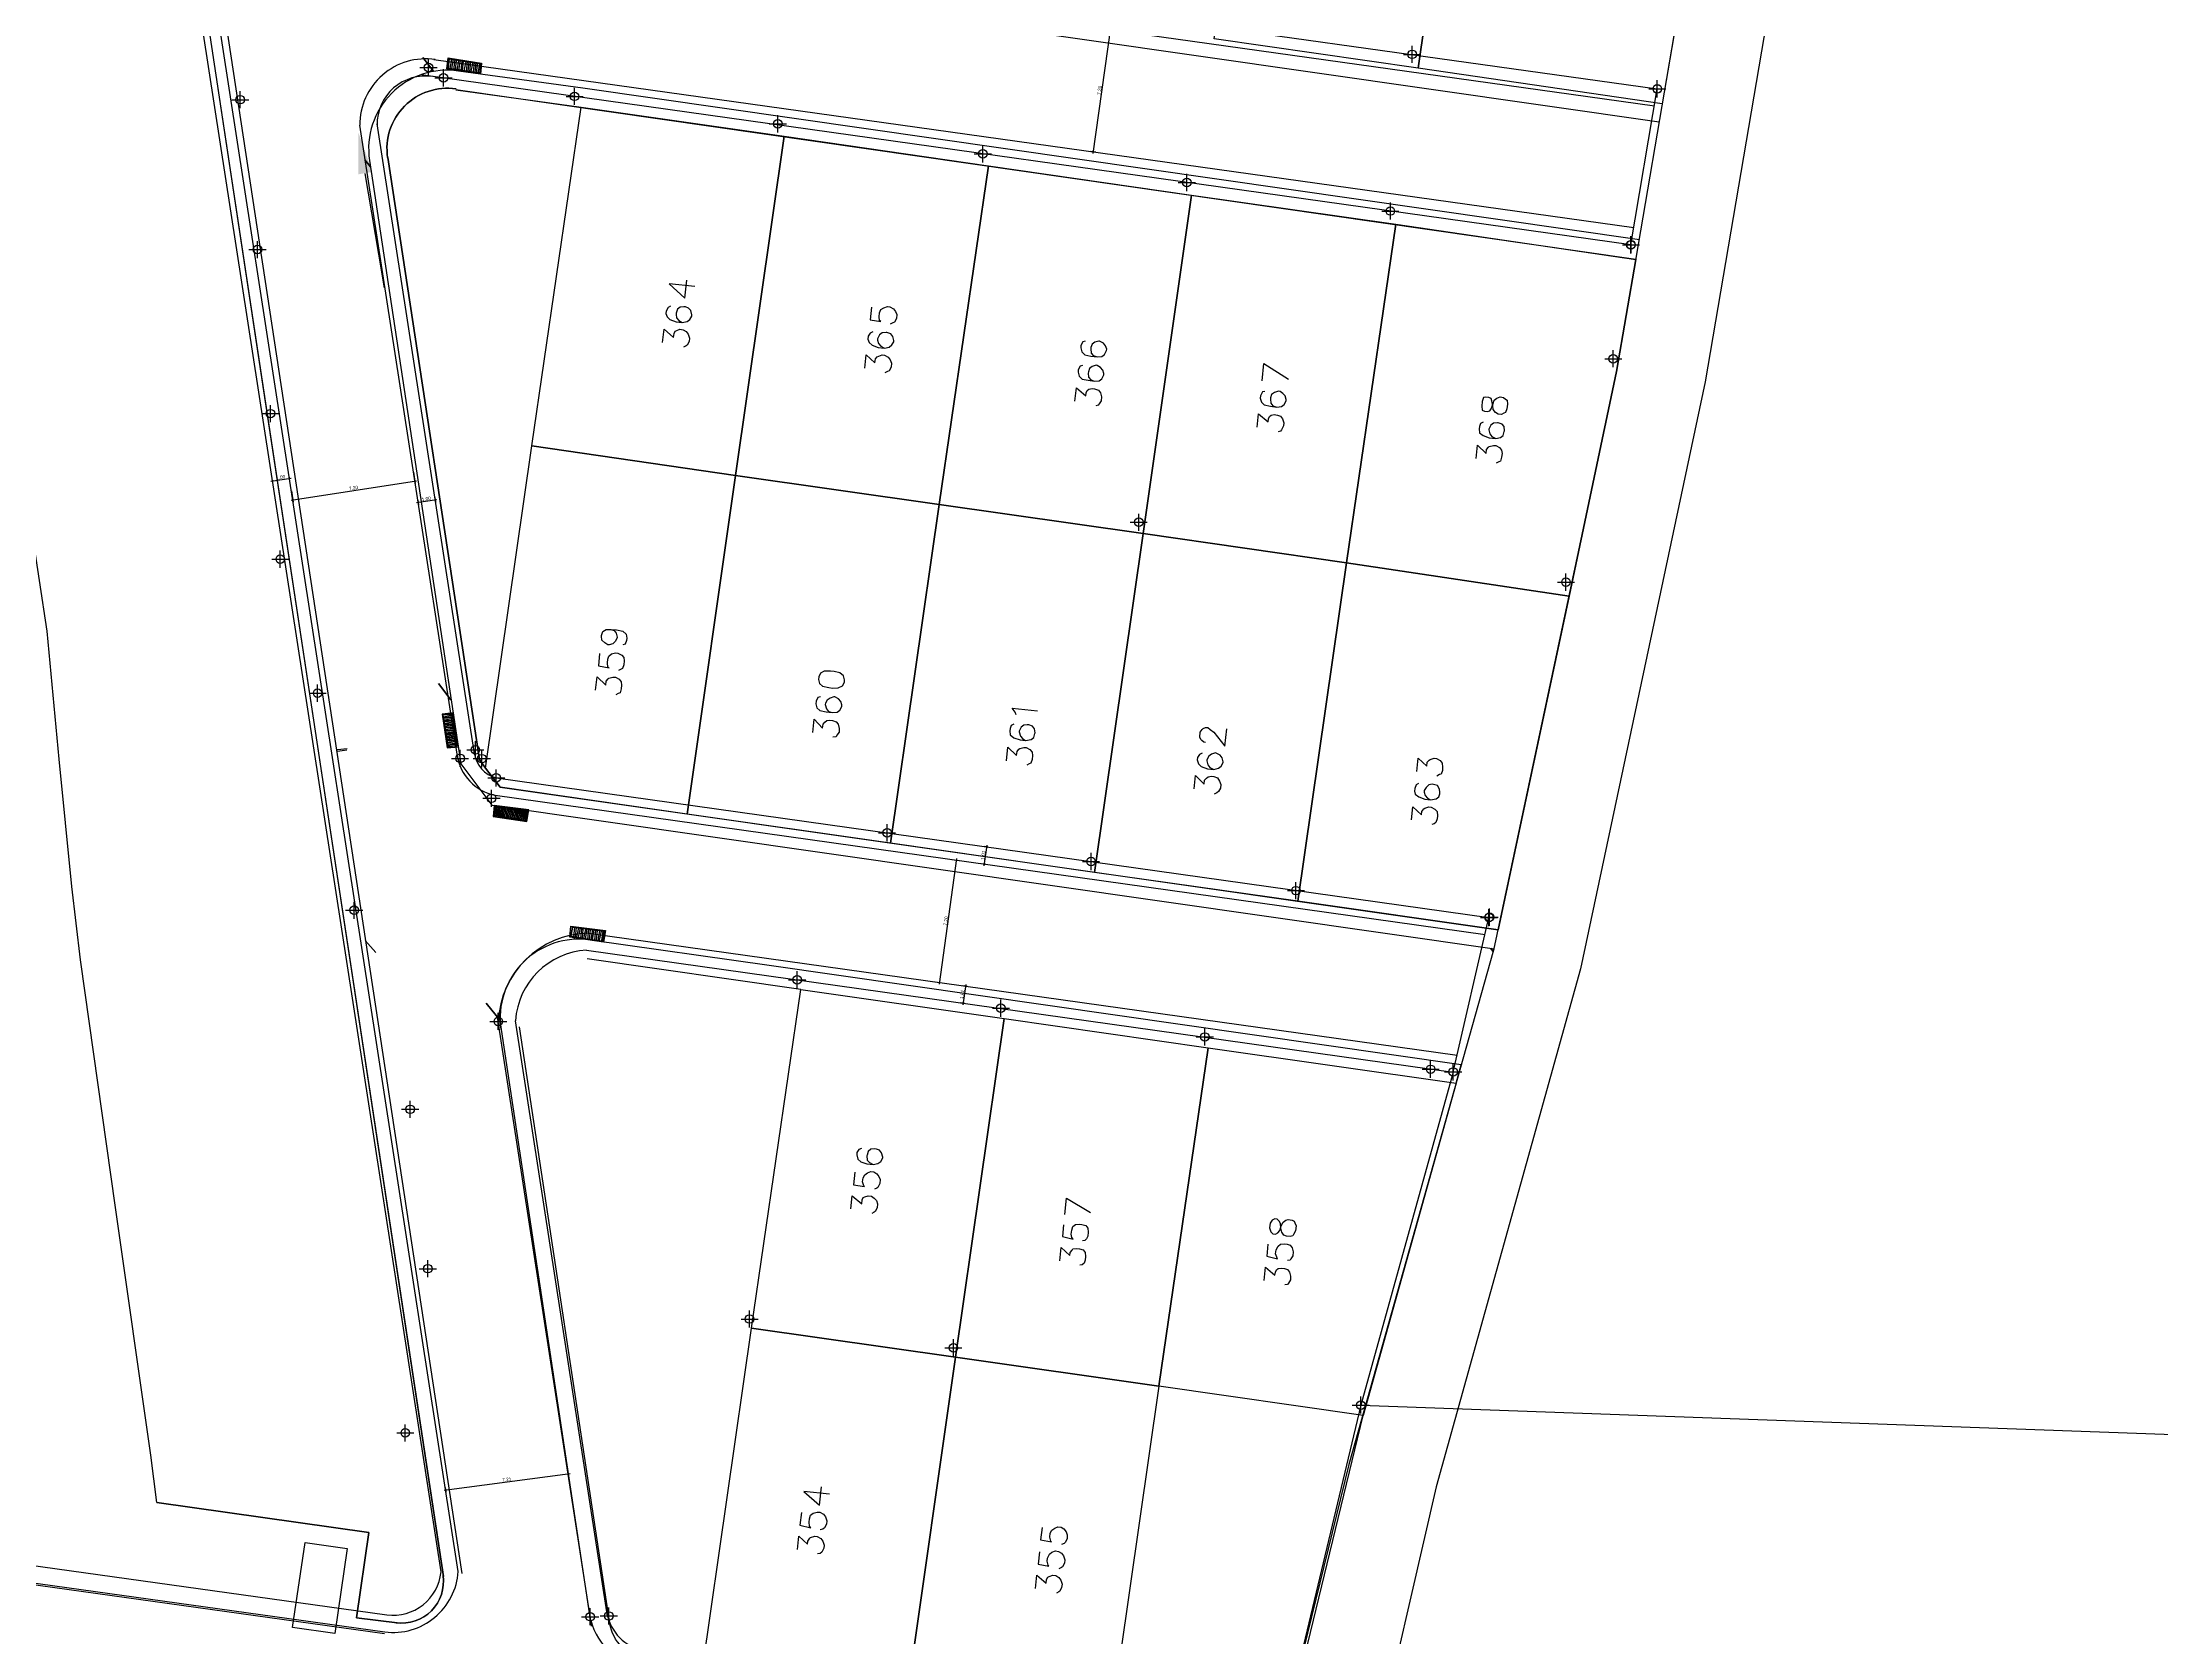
# Model space of a CAD drawing. Header units: metres. Extents: x -977055 to 805873, y -1033982 to 242021.
# Drawn here: x 1088.6 to 1212.2, y 1024.8 to 1117.9 of the extents above; entities that cross this region are included whole.
import ezdxf

# ---------------------------------------------------------------- set-up
doc = ezdxf.new("R2010")
doc.units = ezdxf.units.M
for name, color, linetype in [('12-CONDICIONES EXISTENTES', 2, 'Continuous'), ('NIVEL BORDILLO', 6, 'Continuous'), ('V-NODE', 1, 'Continuous')]:
    doc.layers.add(name, color=color, linetype=linetype)
for name, color, linetype, true_color in [('PDF2_area escolar', 7, 'Continuous', 0x989898), ('PDF_Geometry', 7, 'Continuous', 0x797979), ('PDF_Solid Fills', 7, 'Continuous', 0x797979)]:
    doc.layers.add(name, color=color, linetype=linetype, true_color=true_color)
doc.styles.add('CITY2', font='stylu.ttf', dxfattribs={"height": 0.2})

# ---------------------------------------------------------------- blocks, each defined once
blk = doc.blocks.new('base')
at = {"layer": 'PDF_Geometry', "lineweight": 25, "extrusion": (-0.000787417, 0.063364, 0.99799), "elevation": 0.03}
for points in [[(-320.14, -199.51), (-317.65, -177.69), (-314.6, -157.33), (-312.34, -132.43), (-311, -117.52), (-303.8, -78.13), (-296.11, -43.91), (-287.33, -13.76), (-275.46, 35.07), (-264.94, 80.83)], [(-314.36, -197.29), (-299.6, -195.68), (-292.74, -194.19), (-282.66, -192.11), (-274.48, -190.36), (-258.04, -185.15), (-248.03, -180.61), (-240.54, -177.71), (-228.64, -174.04), (-222.73, -172.71), (-217.38, -171.04), (-209.93, -169.25), (-202.16, -164.76), (-196.2, -160.28), (-195.07, -159.82), (-178.09, -157.46), (-154.3, -156.61), (-136.67, -154.61), (-124.44, -153.16), (-118.07, -151.47), (-100.79, -146.65), (-80.95, -140.97), (-73.38, -139.33), (-61.69, -135.82), (-40.5, -131.6), (-37.73, -130.87), (-17.66, -129.44), (1.31, -127.46), (21.09, -124.93), (41.01, -122.83), (47.38, -123.46), (63.59, -123.19), (81.4, -124.31), (85.64, -96.07), (88.7, -66.39), (92.81, -40.78), (97.16, -22.39), (100.6, -1.56), (102.48, 8.32), (109.69, 37.36), (117.53, 76.62), (126.22, 115.64), (131.51, 149.59), (134.68, 173.97), (136.92, 195.59), (139.96, 229.68), (141.56, 250.68), (142.61, 271.37), (143.25, 283.21), (147.07, 312.94), (152.58, 355.63), (153.55, 396.04), (150.87, 418.02), (151.78, 438.64), (150.96, 458.03), (151.78, 438.64), (150.87, 418.02), (153.55, 396.04), (152.58, 355.63), (147.07, 312.94), (143.25, 283.21), (142.61, 271.37), (141.56, 250.68), (139.96, 229.68), (136.92, 195.59), (134.68, 173.97), (131.51, 149.59), (126.22, 115.64), (117.53, 76.62), (109.69, 37.36), (102.48, 8.32), (100.6, -1.56), (97.16, -22.39), (92.81, -40.78), (88.7, -66.39), (85.64, -96.07), (81.4, -124.31), (63.59, -123.19), (47.38, -123.46), (41.01, -122.83), (21.09, -124.93), (1.31, -127.46), (-17.66, -129.44), (-37.73, -130.87), (-40.5, -131.6), (-61.69, -135.82), (-73.38, -139.33), (-80.95, -140.97), (-100.79, -146.65), (-118.07, -151.47), (-124.44, -153.16), (-136.67, -154.61), (-154.3, -156.61), (-178.09, -157.46), (-195.07, -159.82), (-196.2, -160.28), (-202.16, -164.76), (-209.93, -169.25), (-217.38, -171.04), (-222.73, -172.71), (-228.64, -174.04), (-240.54, -177.71), (-248.03, -180.61), (-258.04, -185.15), (-274.48, -190.36), (-282.66, -192.11), (-292.74, -194.19), (-299.6, -195.68), (-314.36, -197.29), (-312.18, -178.45), (-309.15, -157.9), (-306.88, -132.9), (-305.82, -118), (-298.64, -78.8), (-291.06, -45.08), (-282.25, -15.12), (-275.64, 10.47), (-270.32, 33.9), (-263.82, 63.16), (-258.15, 86.41), (-284.42, 123.89)], [(-212.72, -13.76), (-225.05, -11.85), (-224.27, -6.89), (-226.64, -6.56), (-224.27, -6.89), (-225.05, -11.85), (-212.72, -13.76), (-212.4, -16.53), (-210.53, -31.04), (-208.66, -45.54), (-208.21, -49.82), (-207.57, -57.27), (-206.95, -64.76), (-206.13, -70.7), (-205.32, -76.65), (-202.67, -97.78), (-200.07, -118.96), (-199.38, -121.64), (-195.32, -136.88), (-191.41, -136.75), (-190.56, -158.55), (-190.74, -159.23), (-195.07, -159.82), (-196.2, -160.28), (-202.16, -164.76), (-209.93, -169.25), (-213.28, -170.05), (-213.36, -169.58), (-218.45, -150.23), (-210.17, -148.07), (-219.75, -78.66), (-229.38, -9.24), (-211.58, -137.89)], [(-230.46, -9.39), (-212.57, -138)], [(-227.64, -104.89), (-301.32, -93.36)], [(-232.58, -97.06), (-230.72, -97.37), (-230.79, -97.92), (-232.65, -97.6)], [(-230.77, -97.37), (-230.83, -97.92)], [(-230.86, -97.36), (-230.97, -97.9)], [(-230.95, -97.35), (-231.06, -97.89)], [(-231.08, -97.28), (-231.15, -97.88)], [(-231.17, -97.27), (-231.24, -97.82)], [(-231.26, -97.26), (-231.38, -97.8)], [(-231.36, -97.25), (-231.47, -97.79)], [(-231.49, -97.23), (-231.56, -97.78)], [(-231.58, -97.22), (-231.65, -97.77)], [(-231.68, -97.21), (-231.79, -97.75)], [(-231.81, -97.19), (-231.88, -97.74)], [(-231.9, -97.18), (-231.97, -97.73)], [(-232, -97.17), (-232.06, -97.72)], [(-232.09, -97.16), (-232.2, -97.7)], [(-232.22, -97.15), (-232.29, -97.69)], [(-232.32, -97.13), (-232.38, -97.68)], [(-232.4, -97.08), (-232.47, -97.67)], [(-232.49, -97.07), (-232.6, -97.61)], [(-232.42, -56.45), (-232.07, -56.96), (-227.17, -92.19), (-232.07, -56.96), (-232.42, -56.45), (-233.26, -55.33), (-291.34, -46.25), (-295.72, -65.71), (-298.64, -78.8), (-299.85, -85.33), (-231.17, -96.11), (-238.46, -95)], [(-225.81, -91.29), (-226.54, -86.56), (-226.86, -84.58)], [(-244.97, -84.43), (-243.47, -84.62), (-244.38, -83.76), (-244.51, -84.81)], [(-243.54, -83.31), (-243.39, -83.23), (-243.27, -83.02), (-243.26, -82.88), (-243.33, -82.68), (-243.49, -82.53), (-243.85, -82.39), (-244.21, -82.35), (-244.5, -82.4), (-244.65, -82.52), (-244.77, -82.7), (-244.78, -82.79), (-244.71, -83.03), (-244.59, -83.18), (-244.41, -83.25), (-244.32, -83.26), (-244.09, -83.24), (-243.94, -83.12), (-243.86, -82.9), (-243.85, -82.81), (-243.87, -82.62), (-244, -82.46), (-244.21, -82.35)], [(-255.25, -83.1), (-255.16, -82.37), (-255.79, -82.25), (-255.71, -82.31), (-255.69, -82.54), (-255.72, -82.77), (-255.79, -82.95), (-255.98, -83.06), (-256.18, -83.13), (-256.32, -83.11), (-256.53, -82.99), (-256.65, -82.84), (-256.72, -82.65), (-256.7, -82.42), (-256.58, -82.2), (-256.48, -82.17), (-256.33, -82.09)], [(-243.05, -81.19), (-243.15, -81.96), (-243.69, -81.48), (-243.72, -81.71), (-243.78, -81.84), (-243.88, -81.88), (-244.07, -81.95), (-244.25, -81.92), (-244.43, -81.81), (-244.55, -81.66), (-244.61, -81.42), (-244.59, -81.23), (-244.47, -81.02), (-244.42, -80.98), (-244.27, -80.9)], [(-255.31, -81.66), (-255.16, -81.58), (-255.04, -81.41), (-255.02, -81.23), (-255.09, -81.04), (-255.26, -80.88), (-255.61, -80.74), (-255.98, -80.7), (-256.26, -80.76), (-256.42, -80.88), (-256.53, -81.05), (-256.54, -81.14), (-256.48, -81.38), (-256.36, -81.53), (-256.13, -81.61), (-256.09, -81.61), (-255.85, -81.59), (-255.7, -81.47), (-255.58, -81.25), (-255.57, -81.16), (-255.64, -80.97), (-255.76, -80.82), (-255.98, -80.7)], [(-267.69, -80.95), (-267.55, -80.93), (-267.43, -80.71), (-267.42, -80.57), (-267.48, -80.33), (-267.65, -80.17), (-268.01, -80.08), (-268.37, -80.04), (-268.65, -80.05), (-268.81, -80.17), (-268.92, -80.39), (-268.94, -80.48), (-268.87, -80.67), (-268.75, -80.83), (-268.53, -80.95), (-268.48, -80.95), (-268.24, -80.89), (-268.09, -80.77), (-268.02, -80.59), (-268.01, -80.5), (-268.03, -80.26), (-268.15, -80.11), (-268.37, -80.04)], [(-254.82, -79.54), (-254.91, -80.32), (-255.41, -79.84), (-255.44, -80.07), (-255.55, -80.19), (-255.64, -80.23), (-255.84, -80.3), (-255.97, -80.28), (-256.19, -80.16), (-256.31, -80.01), (-256.38, -79.81), (-256.35, -79.58), (-256.23, -79.37), (-256.14, -79.33), (-255.99, -79.26)], [(-277.97, -78.51), (-278.09, -79.52), (-279.51, -78.6)], [(-267.52, -79.54), (-267.38, -79.51), (-267.26, -79.29), (-267.25, -79.15), (-267.31, -78.91), (-267.48, -78.75), (-267.84, -78.67), (-268.2, -78.62), (-268.48, -78.63), (-268.63, -78.75), (-268.75, -78.97), (-268.76, -79.06), (-268.7, -79.26), (-268.57, -79.41), (-268.36, -79.53), (-268.31, -79.54), (-268.07, -79.47), (-267.92, -79.35), (-267.85, -79.17), (-267.84, -79.08), (-267.86, -78.85), (-267.98, -78.69), (-268.2, -78.62)], [(-267.04, -77.46), (-267.14, -78.24), (-267.68, -77.76), (-267.7, -77.94), (-267.76, -78.07), (-267.87, -78.15), (-268.06, -78.18), (-268.19, -78.16), (-268.42, -78.09), (-268.54, -77.93), (-268.6, -77.69), (-268.57, -77.46), (-268.46, -77.29), (-268.4, -77.21), (-268.26, -77.18)], [(-278.13, -77.89), (-277.99, -77.86), (-277.87, -77.64), (-277.85, -77.5), (-277.92, -77.27), (-278.08, -77.11), (-278.44, -77.02), (-278.81, -76.97), (-279.09, -76.99), (-279.24, -77.11), (-279.36, -77.32), (-279.37, -77.41), (-279.3, -77.61), (-279.18, -77.76), (-279.01, -77.88), (-278.92, -77.89), (-278.68, -77.82), (-278.52, -77.7), (-278.46, -77.52), (-278.45, -77.43), (-278.46, -77.2), (-278.58, -77.05), (-278.81, -76.97)], [(-277.65, -75.81), (-277.74, -76.59), (-278.29, -76.11), (-278.31, -76.29), (-278.37, -76.42), (-278.47, -76.5), (-278.66, -76.53), (-278.84, -76.5), (-279.02, -76.44), (-279.14, -76.28), (-279.21, -76.04), (-279.18, -75.86), (-279.06, -75.64), (-279.01, -75.56), (-278.87, -75.53)], [(-290.83, -75.94), (-290.68, -75.87), (-290.62, -75.69), (-290.6, -75.55), (-290.62, -75.32), (-290.83, -75.15), (-291.18, -75.02), (-291.55, -74.97), (-291.84, -75.03), (-291.99, -75.15), (-292.06, -75.38), (-292.07, -75.42), (-292.05, -75.66), (-291.93, -75.81), (-291.71, -75.88), (-291.66, -75.89), (-291.43, -75.87), (-291.27, -75.75), (-291.15, -75.53), (-291.15, -75.49), (-291.21, -75.25), (-291.33, -75.09), (-291.55, -74.97)], [(-290.39, -73.81), (-290.48, -74.59), (-290.98, -74.11), (-291.01, -74.34), (-291.12, -74.47), (-291.17, -74.51), (-291.41, -74.57), (-291.55, -74.56), (-291.76, -74.44), (-291.88, -74.28), (-291.91, -74.1), (-291.88, -73.87), (-291.81, -73.64), (-291.71, -73.61), (-291.56, -73.53)], [(-239.83, -64.46), (-240.01, -64.4), (-240.13, -64.24), (-240.19, -64), (-240.19, -63.96), (-240.07, -63.74), (-239.92, -63.62), (-239.72, -63.55), (-239.63, -63.56), (-239.46, -63.67), (-239.29, -63.83), (-239.27, -64.07), (-239.28, -64.11), (-239.35, -64.34), (-239.55, -64.45), (-239.83, -64.46), (-240.15, -64.43), (-240.51, -64.34), (-240.72, -64.17), (-240.74, -63.94), (-240.73, -63.8), (-240.65, -63.58), (-240.51, -63.55)], [(-239.15, -63.06), (-239.07, -62.33), (-239.7, -62.21), (-239.61, -62.26), (-239.6, -62.5), (-239.62, -62.73), (-239.69, -62.9), (-239.84, -63.03), (-240.08, -63.09), (-240.22, -63.07), (-240.44, -62.95), (-240.56, -62.8), (-240.58, -62.61), (-240.56, -62.38), (-240.48, -62.16), (-240.39, -62.13), (-240.24, -62.05)], [(-238.89, -60.91), (-238.99, -61.69), (-239.49, -61.21), (-239.51, -61.44), (-239.62, -61.57), (-239.67, -61.61), (-239.91, -61.67), (-240.05, -61.66), (-240.27, -61.54), (-240.39, -61.38), (-240.41, -61.19), (-240.38, -60.97), (-240.31, -60.74), (-240.21, -60.71), (-240.07, -60.63)], [(-252, -60.36), (-251.85, -60.33), (-251.74, -60.11), (-251.72, -59.97), (-251.78, -59.73), (-251.95, -59.57), (-252.31, -59.48), (-252.67, -59.44), (-252.95, -59.45), (-253.11, -59.57), (-253.23, -59.79), (-253.24, -59.88), (-253.17, -60.08), (-253.05, -60.23), (-252.83, -60.35), (-252.78, -60.35), (-252.55, -60.29), (-252.39, -60.17), (-252.28, -60), (-252.27, -59.91), (-252.33, -59.67), (-252.45, -59.51), (-252.67, -59.44)], [(-230.21, -57.74), (-230.77, -57.77), (-230.53, -59.65), (-229.97, -59.58), (-230.25, -57.69)], [(-229.97, -59.58), (-230.53, -59.6)], [(-230, -59.44), (-230.56, -59.46)], [(-229.99, -59.39), (-230.55, -59.42)], [(-230, -59.48), (-230.52, -59.56)], [(-230.02, -59.25), (-230.58, -59.27)], [(-230.02, -59.2), (-230.58, -59.23)], [(-230.03, -59.29), (-230.55, -59.37)], [(-230.05, -59.1), (-230.57, -59.18)], [(-230.05, -59.06), (-230.61, -59.08)], [(-251.52, -58.28), (-251.61, -59.06), (-252.1, -58.53), (-252.13, -58.76), (-252.24, -58.89), (-252.34, -58.97), (-252.53, -58.99), (-252.67, -58.98), (-252.89, -58.9), (-253.01, -58.75), (-253.07, -58.51), (-253.05, -58.28), (-252.93, -58.11), (-252.88, -58.02), (-252.69, -58)], [(-263.4, -59.17), (-263.33, -59.32), (-263.17, -59.57), (-264.63, -59.39)], [(-230.04, -59.01), (-230.6, -59.04)], [(-230.07, -58.87), (-230.63, -58.9)], [(-230.06, -58.82), (-230.62, -58.85)], [(-230.08, -58.92), (-230.64, -58.99)], [(-230.09, -58.64), (-230.65, -58.66)], [(-230.1, -58.73), (-230.66, -58.8)], [(-230.09, -58.68), (-230.65, -58.71)], [(-230.12, -58.49), (-230.68, -58.52)], [(-230.12, -58.54), (-230.69, -58.61)], [(-230.14, -58.31), (-230.7, -58.33)], [(-230.15, -58.35), (-230.71, -58.42)], [(-230.16, -58.44), (-230.67, -58.47)], [(-230.17, -58.16), (-230.74, -58.23)], [(-230.16, -58.12), (-230.72, -58.14)], [(-230.18, -58.25), (-230.7, -58.29)], [(-230.19, -57.93), (-230.75, -57.95)], [(-230.19, -57.97), (-230.76, -58.05)], [(-230.2, -58.07), (-230.72, -58.1)], [(-230.22, -57.79), (-230.78, -57.86)], [(-230.22, -57.83), (-230.74, -57.91)], [(-263.24, -58.63), (-263.09, -58.56), (-263.03, -58.38), (-263.01, -58.24), (-263.03, -58.01), (-263.24, -57.84), (-263.6, -57.71), (-263.91, -57.67), (-264.25, -57.72), (-264.4, -57.84), (-264.47, -58.06), (-264.48, -58.11), (-264.46, -58.34), (-264.34, -58.5), (-264.12, -58.57), (-264.03, -58.58), (-263.84, -58.56), (-263.68, -58.44), (-263.56, -58.22), (-263.56, -58.17), (-263.62, -57.93), (-263.74, -57.78), (-263.91, -57.67)], [(-274.41, -57.42), (-274.32, -57.43), (-274.19, -57.54), (-274.15, -57.59), (-274.08, -57.74), (-274.11, -58.02), (-274.23, -58.19), (-274.28, -58.23), (-274.42, -58.3), (-274.56, -58.29), (-274.69, -58.18), (-274.9, -58.01), (-275.54, -57.19), (-275.66, -58.2)], [(-223.79, -57.54), (-224.35, -57.61)], [(-223.8, -57.63), (-224.36, -57.7)], [(-262.8, -56.5), (-262.89, -57.28), (-263.39, -56.8), (-263.42, -57.03), (-263.53, -57.16), (-263.58, -57.2), (-263.82, -57.26), (-263.96, -57.25), (-264.17, -57.13), (-264.29, -56.97), (-264.32, -56.78), (-264.29, -56.56), (-264.22, -56.33), (-264.12, -56.3), (-263.97, -56.22)], [(-274.2, -56.8), (-274.05, -56.73), (-273.94, -56.55), (-273.92, -56.42), (-273.98, -56.18), (-274.15, -56.02), (-274.5, -55.88), (-274.87, -55.84), (-275.16, -55.9), (-275.31, -56.02), (-275.43, -56.23), (-275.43, -56.28), (-275.37, -56.52), (-275.25, -56.67), (-275.03, -56.79), (-274.99, -56.8), (-274.75, -56.73), (-274.59, -56.61), (-274.47, -56.4), (-274.47, -56.35), (-274.53, -56.11), (-274.65, -55.96), (-274.87, -55.84)], [(-286.71, -55.57), (-286.8, -56.35), (-287.3, -55.87), (-287.33, -56.1), (-287.44, -56.23), (-287.49, -56.27), (-287.73, -56.33), (-287.86, -56.31), (-288.08, -56.19), (-288.2, -56.04), (-288.22, -55.81), (-288.2, -55.62), (-288.13, -55.4), (-288.03, -55.37), (-287.88, -55.29)], [(-273.72, -54.72), (-273.81, -55.5), (-274.3, -54.98), (-274.33, -55.21), (-274.44, -55.33), (-274.54, -55.41), (-274.73, -55.44), (-274.87, -55.42), (-275.09, -55.35), (-275.2, -55.15), (-275.27, -54.95), (-275.25, -54.73), (-275.13, -54.55), (-275.03, -54.47), (-274.88, -54.4)], [(-286.81, -54.86), (-286.66, -54.79), (-286.59, -54.57), (-286.57, -54.43), (-286.59, -54.24), (-286.81, -54.08), (-287.16, -53.94), (-287.48, -53.9), (-287.81, -53.95), (-287.97, -54.07), (-288.03, -54.25), (-288.04, -54.34), (-288.02, -54.53), (-287.91, -54.73), (-287.68, -54.8), (-287.59, -54.82), (-287.4, -54.79), (-287.24, -54.63), (-287.13, -54.45), (-287.12, -54.36), (-287.19, -54.17), (-287.31, -54.01), (-287.48, -53.9)], [(-234.8, -53.89), (-232.94, -54.21), (-232.87, -53.66), (-234.74, -53.35), (-234.49, -53.98)], [(-233.15, -53.63), (-232.93, -54.12)], [(-233.19, -53.63), (-232.94, -54.21)], [(-233.28, -53.57), (-233.03, -54.2)], [(-233.33, -53.56), (-233.12, -54.19)], [(-233.42, -53.55), (-233.17, -54.18)], [(-233.51, -53.54), (-233.26, -54.17)], [(-233.55, -53.54), (-233.31, -54.17)], [(-233.65, -53.52), (-233.4, -54.16)], [(-233.69, -53.52), (-233.48, -54.1)], [(-233.78, -53.51), (-233.53, -54.09)], [(-233.87, -53.5), (-233.62, -54.08)], [(-233.92, -53.49), (-233.67, -54.08)], [(-234.01, -53.48), (-233.76, -54.07)], [(-234.1, -53.47), (-233.85, -54.06)], [(-234.15, -53.46), (-233.89, -54.05)], [(-286.37, -52.74), (-286.46, -53.51), (-286.96, -53.04), (-286.98, -53.22), (-287.1, -53.39), (-287.15, -53.43), (-287.39, -53.5), (-287.52, -53.48), (-287.74, -53.36), (-287.86, -53.21), (-287.88, -52.97), (-287.86, -52.79), (-287.78, -52.57), (-287.68, -52.49), (-287.54, -52.46)], [(-232.92, -53.66), (-232.89, -53.76)], [(-232.97, -53.65), (-232.9, -53.85)], [(-233.06, -53.64), (-232.91, -53.98)], [(-234.24, -53.45), (-233.99, -54.04)], [(-234.29, -53.45), (-234.08, -54.03)], [(-234.38, -53.44), (-234.12, -54.02)], [(-234.47, -53.43), (-234.21, -54.01)], [(-234.51, -53.42), (-234.26, -54.01)], [(-234.61, -53.41), (-234.35, -54)], [(-234.65, -53.36), (-234.44, -53.98)], [(-234.75, -53.48), (-234.58, -53.97)], [(-234.77, -53.62), (-234.63, -53.96)], [(-234.78, -53.71), (-234.72, -53.95)], [(-234.8, -53.85), (-234.81, -53.94)], [(-239.12, -46.23), (-237.26, -46.55), (-237.37, -47.09), (-239.24, -46.82)], [(-237.44, -46.53), (-237.51, -47.08)], [(-237.53, -46.52), (-237.6, -47.07)], [(-237.62, -46.51), (-237.73, -47.05)], [(-237.71, -46.5), (-237.83, -47.04)], [(-237.85, -46.43), (-237.91, -46.98)], [(-237.94, -46.42), (-238, -46.97)], [(-238.03, -46.41), (-238.14, -46.95)], [(-238.12, -46.4), (-238.23, -46.94)], [(-238.26, -46.38), (-238.32, -46.93)], [(-238.35, -46.37), (-238.41, -46.92)], [(-238.44, -46.36), (-238.55, -46.91)], [(-238.53, -46.35), (-238.64, -46.89)], [(-238.67, -46.33), (-238.73, -46.88)], [(-238.76, -46.32), (-238.83, -46.87)], [(-238.85, -46.31), (-238.96, -46.86)], [(-238.94, -46.3), (-239.05, -46.84)], [(-239.08, -46.28), (-239.15, -46.83)], [(-250.63, -43.27), (-238.21, -45.23)], [(-254.06, -33.95), (-253.91, -33.88), (-253.79, -33.71), (-253.78, -33.57), (-253.84, -33.33), (-254.01, -33.17), (-254.36, -33.04), (-254.73, -32.99), (-255.01, -33.05), (-255.17, -33.17), (-255.29, -33.39), (-255.29, -33.43), (-255.23, -33.67), (-255.11, -33.83), (-254.93, -33.9), (-254.84, -33.91), (-254.6, -33.89), (-254.45, -33.77), (-254.38, -33.54), (-254.37, -33.5), (-254.39, -33.26), (-254.51, -33.11), (-254.73, -32.99)], [(-253.66, -32.57), (-253.57, -31.83), (-254.2, -31.71), (-254.16, -31.76), (-254.1, -32), (-254.13, -32.23), (-254.24, -32.4), (-254.39, -32.52), (-254.59, -32.59), (-254.77, -32.57), (-254.94, -32.46), (-255.06, -32.3), (-255.13, -32.11), (-255.1, -31.88), (-254.99, -31.66), (-254.93, -31.62), (-254.79, -31.55)], [(-253.4, -30.42), (-253.49, -31.19), (-254.04, -30.71), (-254.06, -30.94), (-254.13, -31.07), (-254.22, -31.11), (-254.42, -31.18), (-254.6, -31.15), (-254.77, -31.04), (-254.89, -30.89), (-254.96, -30.69), (-254.93, -30.46), (-254.81, -30.25), (-254.76, -30.21), (-254.62, -30.13)], [(-265.86, -29.94), (-265.98, -30.9), (-267.36, -30.03)], [(-265.79, -29.34), (-265.71, -28.66), (-266.33, -28.49), (-266.25, -28.59), (-266.23, -28.78), (-266.26, -29.01), (-266.33, -29.23), (-266.49, -29.35), (-266.72, -29.37), (-266.86, -29.35), (-267.08, -29.28), (-267.2, -29.12), (-267.22, -28.89), (-267.19, -28.66), (-267.12, -28.49), (-267.02, -28.4), (-266.88, -28.38)], [(-265.54, -27.24), (-265.63, -28.02), (-266.13, -27.54), (-266.15, -27.72), (-266.26, -27.85), (-266.31, -27.93), (-266.55, -27.95), (-266.69, -27.93), (-266.91, -27.86), (-267.03, -27.71), (-267.05, -27.47), (-267.02, -27.25), (-266.95, -27.07), (-266.85, -26.99), (-266.71, -26.96)], [(-277.69, -28.05), (-277.61, -27.36), (-278.24, -27.19), (-278.2, -27.29), (-278.13, -27.48), (-278.16, -27.71), (-278.28, -27.93), (-278.43, -28.05), (-278.67, -28.07), (-278.8, -28.05), (-278.98, -27.98), (-279.1, -27.83), (-279.16, -27.59), (-279.14, -27.36), (-279.02, -27.19), (-278.97, -27.1), (-278.82, -27.08)], [(-277.44, -25.94), (-277.53, -26.72), (-278.07, -26.24), (-278.1, -26.42), (-278.16, -26.55), (-278.26, -26.63), (-278.49, -26.65), (-278.63, -26.63), (-278.81, -26.57), (-278.93, -26.41), (-278.99, -26.17), (-278.97, -25.95), (-278.85, -25.77), (-278.8, -25.69), (-278.65, -25.66)], [(-273.96, 17.88), (-283.11, -17.98)], [(-251.95, -13.76), (-250.44, -13.94), (-251.36, -13.13), (-251.49, -14.19)], [(-250.29, -12.71), (-250.2, -11.98), (-250.83, -11.81), (-250.75, -11.91), (-250.73, -12.14), (-250.75, -12.33), (-250.83, -12.55), (-250.98, -12.67), (-251.22, -12.73), (-251.36, -12.72), (-251.58, -12.6), (-251.7, -12.44), (-251.76, -12.2), (-251.74, -12.02), (-251.62, -11.8), (-251.52, -11.72), (-251.37, -11.69)], [(-264.31, -11.67), (-264.22, -10.94), (-264.85, -10.81), (-264.81, -10.86), (-264.75, -11.1), (-264.78, -11.33), (-264.89, -11.5), (-265.05, -11.62), (-265.24, -11.69), (-265.42, -11.67), (-265.59, -11.56), (-265.71, -11.4), (-265.78, -11.21), (-265.76, -10.98), (-265.64, -10.76), (-265.59, -10.72), (-265.44, -10.65)], [(-250.03, -10.56), (-250.13, -11.34), (-250.62, -10.86), (-250.65, -11.04), (-250.76, -11.21), (-250.81, -11.25), (-251.05, -11.32), (-251.19, -11.3), (-251.41, -11.18), (-251.53, -11.03), (-251.59, -10.79), (-251.57, -10.61), (-251.45, -10.39), (-251.35, -10.31), (-251.2, -10.28)], [(-264.14, -10.25), (-264.05, -9.52), (-264.68, -9.4), (-264.64, -9.45), (-264.58, -9.69), (-264.6, -9.87), (-264.72, -10.09), (-264.87, -10.21), (-265.07, -10.28), (-265.25, -10.25), (-265.42, -10.14), (-265.54, -9.99), (-265.61, -9.75), (-265.59, -9.57), (-265.47, -9.35), (-265.42, -9.31), (-265.27, -9.23)], [(-263.88, -8.1), (-263.97, -8.88), (-264.52, -8.4), (-264.54, -8.62), (-264.61, -8.76), (-264.7, -8.79), (-264.9, -8.86), (-265.08, -8.84), (-265.25, -8.72), (-265.37, -8.57), (-265.44, -8.33), (-265.41, -8.15), (-265.3, -7.93), (-265.24, -7.89), (-265.1, -7.82)]]:
    blk.add_lwpolyline(points, dxfattribs=at)
for points in [[(-278.5, -118.28), (-290.38, -116.43), (-287.3, -96.68), (-275.42, -98.53)], [(-290.38, -116.43), (-305.13, -114.14), (-301.5, -94.41), (-287.3, -96.68)], [(-232.62, -97), (-230.67, -97.33), (-230.75, -97.97), (-232.7, -97.64)], [(-230.79, -97.92), (-230.72, -97.37), (-232.58, -97.06), (-232.65, -97.6)], [(-238.46, -95), (-250.29, -93.16), (-247.21, -73.36), (-235.34, -75.25)], [(-250.29, -93.16), (-262.17, -91.27), (-259.05, -71.52), (-247.21, -73.36)], [(-262.17, -91.27), (-274, -89.42), (-270.93, -69.67), (-259.05, -71.52)], [(-274, -89.42), (-285.88, -87.57), (-282.76, -67.82), (-270.93, -69.67)], [(-285.88, -87.57), (-299.85, -85.33), (-298.64, -78.8), (-295.72, -65.71), (-282.76, -67.82)], [(-290.76, -76.88), (-290.78, -76.64), (-290.91, -76.58), (-291.09, -76.56), (-291.23, -76.59), (-291.3, -76.72), (-291.43, -77.03), (-291.49, -77.21), (-291.65, -77.33), (-291.84, -77.4), (-292.03, -77.37), (-292.15, -77.27), (-292.24, -77.21), (-292.26, -76.98), (-292.22, -76.7), (-292.15, -76.48), (-292.05, -76.44), (-291.9, -76.37), (-291.72, -76.39), (-291.55, -76.5), (-291.43, -76.66), (-291.41, -76.89), (-291.35, -77.18), (-291.32, -77.32), (-291.19, -77.38), (-291.01, -77.4), (-290.87, -77.37), (-290.79, -77.15)], [(-235.34, -75.25), (-247.21, -73.36), (-244.14, -53.61), (-233.26, -55.33), (-232.42, -56.45)], [(-247.21, -73.36), (-259.05, -71.52), (-255.97, -51.76), (-244.14, -53.61)], [(-259.05, -71.52), (-270.93, -69.67), (-267.85, -49.91), (-255.97, -51.76)], [(-270.93, -69.67), (-282.76, -67.82), (-279.68, -48.07), (-267.85, -49.91)], [(-282.76, -67.82), (-295.72, -65.71), (-291.34, -46.25), (-279.68, -48.07)], [(-251.89, -61.39), (-251.95, -61.15), (-252.12, -60.99), (-252.48, -60.9), (-252.71, -60.87), (-253.03, -60.88), (-253.28, -60.99), (-253.4, -61.21), (-253.41, -61.34), (-253.35, -61.58), (-253.14, -61.75), (-252.82, -61.83), (-252.6, -61.86), (-252.22, -61.86), (-252.02, -61.74), (-251.91, -61.53)], [(-230.86, -57.71), (-230.59, -59.69), (-229.93, -59.63), (-230.2, -57.65)], [(-229.97, -59.58), (-230.53, -59.65), (-230.77, -57.77), (-230.25, -57.69)], [(-234.91, -53.98), (-232.9, -54.26), (-232.82, -53.62), (-234.78, -53.3)], [(-232.87, -53.66), (-232.94, -54.21), (-234.8, -53.89), (-234.74, -53.35)], [(-239.16, -46.18), (-237.21, -46.51), (-237.28, -47.15), (-239.29, -46.86)], [(-237.37, -47.09), (-237.26, -46.55), (-239.12, -46.23), (-239.24, -46.82)], [(-250.63, -43.27), (-262.47, -41.43), (-259.39, -21.67), (-247.51, -23.52)], [(-262.47, -41.43), (-274.35, -39.58), (-271.23, -19.83), (-259.39, -21.67)], [(-274.35, -39.58), (-288.78, -37.33), (-283.11, -17.98), (-271.23, -19.83)], [(-277.8, -29.01), (-277.87, -28.77), (-277.99, -28.66), (-278.13, -28.64), (-278.28, -28.72), (-278.39, -28.84), (-278.47, -29.11), (-278.59, -29.33), (-278.74, -29.45), (-278.88, -29.48), (-279.11, -29.45), (-279.24, -29.39), (-279.28, -29.29), (-279.35, -29.1), (-279.31, -28.82), (-279.19, -28.61), (-279.14, -28.52), (-278.99, -28.49), (-278.77, -28.52), (-278.63, -28.58), (-278.51, -28.74), (-278.45, -28.98), (-278.44, -29.25), (-278.36, -29.4), (-278.24, -29.51), (-278.1, -29.53), (-277.95, -29.45), (-277.84, -29.28)], [(-247.51, -23.52), (-259.39, -21.67), (-256.32, -1.92), (-244.44, -3.77)], [(-259.39, -21.67), (-271.23, -19.83), (-268.15, -0.07), (-256.32, -1.92)], [(-221.33, -11.33), (-223.79, -10.94), (-223, -5.98), (-220.54, -6.37)]]:
    blk.add_lwpolyline(points, close=True, dxfattribs=at)
at = {"layer": 'PDF_Geometry', "color": 30, "lineweight": 50, "true_color": 0xf26621, "extrusion": (-0.000787417, 0.063364, 0.99799), "elevation": 0.03}
for points in [[(-229.87, -97.24), (-229.27, -98.01)], [(-226.14, -91.66), (-225.82, -92.07)], [(-233.1, -41.67), (-232.29, -42.7)]]:
    blk.add_lwpolyline(points, dxfattribs=at)
at = {"layer": 'PDF_Geometry', "lineweight": 25, "extrusion": (-0.000787417, 0.063364, 0.99799), "elevation": 0.03}
for points in [[(-300.08, -86.47), (-238.59, -96.1), (-231.35, -97.2, 0.502724), (-226.09, -92.04), (-230.97, -56.72), (-232.76, -54.28), (-291.11, -45.16)], [(-288.78, -37.33), (-289.09, -38.4), (-248.81, -44.7), (-238.39, -46.32, 0.502728), (-233.13, -41.16), (-237.96, -6.22)], [(-241.06, -4.31, -0.330917), (-239.05, -6.36), (-234.21, -41.31)]]:
    blk.add_lwpolyline(points, format="xyb", dxfattribs=at)
for points in [[(-231.19, -96.16, 0.502723), (-227.15, -92.19, -0.502723)], [(-226.58, -6.57, 0.502393), (-229.35, -9.29, -0.502393)]]:
    blk.add_lwpolyline(points, format="xyb", close=True, dxfattribs=at)
at = {"layer": 'PDF_Geometry', "color": 32, "lineweight": 50, "true_color": 0xb85b00, "extrusion": (-0.000787417, 0.063364, 0.99799), "elevation": 0.03}
for points in [[(-230.45, -60.45), (-229.73, -61.42)], [(-237.23, -46.69), (-237.19, -46.74)], [(-225.89, -45.74), (-225.28, -46.46)], [(-237.51, -46.38), (-237.43, -46.48)]]:
    blk.add_lwpolyline(points, dxfattribs=at)
at = {"layer": 'PDF_Geometry', "color": 4, "lineweight": 40, "extrusion": (-0.000787417, 0.063364, 0.99799), "elevation": 0.03}
blk.add_lwpolyline([(-291.04, -44.99), (-290.88, -45.19)], dxfattribs=at)
at = {"layer": 'PDF_Geometry', "color": 7, "lineweight": 25, "extrusion": (-0.000787417, 0.063364, 0.99799), "elevation": 0.03}
blk.add_lwpolyline([(-233.13, -41.16), (-233.14, -41.2), (-233.11, -41.35), (-233.11, -41.39), (-233.08, -41.49), (-233.09, -41.58), (-233.1, -41.67), (-233.11, -41.76), (-233.08, -41.91), (-233.09, -41.95), (-233.1, -42.04), (-233.11, -42.14), (-233.12, -42.23), (-233.13, -42.32)], dxfattribs=at)
blk = doc.blocks.new('*U4958')
at = {"color": 0, "linetype": 'ByBlock', "lineweight": -2, "transparency": 16777216}
for p, q in [((-1, 0), (1, 0)), ((0, -1), (0, 1))]:
    blk.add_line(p, q, dxfattribs=at)
blk.add_circle((0, 0), 0.5, dxfattribs=at)
blk = doc.blocks.new('_ArchTick')
at = {"color": 0, "linetype": 'ByBlock', "const_width": 0.15}
blk.add_lwpolyline([(-0.5, -0.5), (0.5, 0.5)], dxfattribs=at)

msp = doc.modelspace()

# ---------------------------------------------------------------- linework, layer by layer
at = {"elevation": 997.634}
msp.add_lwpolyline([(1165.467, 1038.401), (1306.53744, 1033.29717)], dxfattribs=at)
at = {"layer": '12-CONDICIONES EXISTENTES', "color": 5}
for p, q in [((1063.57678, 1032.47337, 998.561), (1108.68666, 1026.16318, 998.561)), ((1063.97764, 1031.30658, 998.561), (1108.54814, 1025.07185, 998.561)), ((1064.0325, 1031.39988, 998.561), (1108.56199, 1025.17088, 998.561)), ((1064.0325, 1031.39988, 998.561), (1108.56199, 1025.17088, 998.561))]:
    msp.add_line(p, q, dxfattribs=at)
at = {"layer": 'NIVEL BORDILLO', "color": 2}
for p, q in [((1111.83792, 1028.66764, 1000.079), (1090.41926, 1167.39392, 1000.079)), ((1112.84434, 1028.70284, 1000.079), (1091.54324, 1166.66765, 1000.079)), ((1108.76742, 1125.52668, 994.933), (1182.76, 1115.163, 994.933)), ((1109.208, 1124.4653, 994.933), (1182.59243, 1114.18681, 994.933)), ((1181.222, 1106.073, 997.117), (1110.67133, 1115.99621, 997.117)), ((1111.41407, 1116.88603, 994.933), (1181.39285, 1107.08454, 994.933)), ((1181.222, 1106.073, 997.117), (1182.759, 1115.173, 997.117)), ((1112.80836, 1076.122, 1000.079), (1107.10759, 1113.04527, 1000.079)), ((1113.78034, 1076.38022, 1000.079), (1108.10737, 1113.12341, 1000.079)), ((1114.99236, 1073.96942, 997.634), (1172.71458, 1065.84434, 997.634)), ((1115.059, 1074.98, 997.634), (1172.944, 1066.832, 997.634)), ((1170.84972, 1057.8159, 999.237), (1172.944, 1066.832, 999.237)), ((1120.43702, 1065.93204, 997.634), (1171.07914, 1058.80356, 997.634)), ((1120.32898, 1064.92729, 997.634), (1170.84972, 1057.8159, 997.634)), ((1115.8279, 1063.11838, 1000.079), (1115.82423, 1063.14217, 1000.079)), ((1120.57615, 1025.81093, 1000.079), (1115.13929, 1061.02483, 1000.079)), ((1121.54384, 1026.0969, 1000.079), (1116.18263, 1060.82089, 1000.079)), ((1170.84972, 1057.8159, 997.634), (1165.467, 1038.401, 997.634)), ((1165.467, 1038.401, 997.634), (1156.875, 1002.391, 997.634))]:
    msp.add_line(p, q, dxfattribs=at)
at = {"layer": 'NIVEL BORDILLO', "color": 1}
for p, q in [((1150.87897, 1118.72969), (1149.85252, 1111.40122)), ((1101.91408, 1092.28791), (1103.10003, 1092.47101)), ((1103.09573, 1091.18812), (1110.40908, 1092.31726)), ((1110.40427, 1091.03765), (1111.59022, 1091.22075)), ((1140.8988, 1062.95154), (1141.91595, 1070.28132)), ((1143.50672, 1069.8547), (1143.67538, 1071.05289)), ((1142.43352, 1062.93676), (1142.26487, 1061.73857)), ((1112.01702, 1033.43293), (1119.3584, 1034.41504))]:
    msp.add_line(p, q, dxfattribs=at)
at = {"layer": 'NIVEL BORDILLO', "color": 1, "linetype": 'Continuous'}
for p, q in [((1150.02438, 1111.47813), (1149.71784, 1111.52106)), ((1102.01049, 1092.31885), (1101.99002, 1092.45141)), ((1102.99878, 1092.47143), (1102.97831, 1092.60399)), ((1110.23093, 1092.8157), (1110.33313, 1092.15376)), ((1103.11525, 1091.71708), (1103.21745, 1091.05513)), ((1110.4833, 1091.18113), (1110.52599, 1090.90466)), ((1111.47159, 1091.33371), (1111.51428, 1091.05725)), ((1141.62004, 1070.22142), (1142.05078, 1070.16165)), ((1143.72823, 1070.94447), (1143.5129, 1070.97478)), ((1143.58745, 1069.94433), (1143.37212, 1069.97464)), ((1140.63039, 1063.08974), (1141.06113, 1063.02997)), ((1142.52492, 1062.82291), (1142.27105, 1062.85864)), ((1142.38414, 1061.82277), (1142.13027, 1061.8585)), ((1119.27559, 1034.27987), (1119.23939, 1034.55046)), ((1112.13245, 1033.32427), (1112.09625, 1033.59486))]:
    msp.add_line(p, q, dxfattribs=at)
at = {"layer": 'NIVEL BORDILLO', "color": 2}
for centre, radius, start, end in [((1110.9278, 1113.09655, 1005.225), 3.82055, 81.3660009, 180.7691596), ((1110.9278, 1113.09655, 1005.225), 2.82055, 81.3660009, 180.7691596), ((1115.53963, 1076.70331, 1000.079), 1.78812, 188.217545, 254.649775), ((1115.53963, 1076.70331, 1000.079), 2.78812, 188.217545, 258.6801586), ((1120.56176, 1060.54571, 1001.02725), 5.38777, 91.325676, 177.5289218), ((1120.56176, 1060.54571, 1001.02725), 4.38777, 93.0410226, 176.4043219), ((1109.03742, 1028.95651, 998.47286), 3.81536, 262.8418549, 356.1877072), ((1109.03757, 1028.95643, 998.64914), 2.81521, 262.8394734, 354.1120019), ((1124.20654, 1026.76234, 1000.079), 3.74458, 194.0315739, 263.688419), ((1124.20654, 1026.76234, 1000.079), 2.74458, 194.0315739, 263.688419)]:
    msp.add_arc(centre, radius, start, end, dxfattribs=at)
at = {"layer": 'PDF_Solid Fills', "transparency": 33554559, "extrusion": (-0.000787417, 0.063364, 0.99799)}
msp.add_solid([(-1120.73414, -1031.19901, 1060.76006), (-1120.75175, -1033.65454, 1060.76006), (-1121.5387, -1031.33393, 1060.76006)], dxfattribs=at)

# ---------------------------------------------------------------- block references
at = {"layer": 'NIVEL BORDILLO', "color": 1, "xscale": 0.1, "yscale": 0.1, "zscale": 0.1}
for p, rotation in [((1149.86639, 1111.50026), 262.0268081936958), ((1103.0012, 1092.45575), 8.7768880775106), ((1102.01291, 1092.30316), 188.7768880775106), ((1103.19456, 1091.20337), 188.7768880775117), ((1110.31025, 1092.302), 8.776888077511707), ((1111.49139, 1091.20549), 8.776888077508614), ((1110.5031, 1091.05291), 188.7768880775086), ((1141.9022, 1070.18226), 82.09959669013236), ((1143.66144, 1070.95387), 81.98758210741092), ((1143.52066, 1069.95373), 261.987582107411), ((1140.91255, 1063.05059), 262.0995966901323), ((1142.41959, 1062.83774), 81.98758210741084), ((1142.2788, 1061.8376), 261.9875821074108), ((1119.25928, 1034.40178), 7.619689298505439), ((1112.11614, 1033.44619), 187.6196892985054)]:
    msp.add_blockref('_ArchTick', p, dxfattribs=dict(at, rotation=rotation))
at = {"layer": 'PDF2_area escolar'}
msp.add_blockref('base', (882.736, 1016.336, 999.038), dxfattribs=at)
at = {"layer": 'V-NODE', "color": 2, "lineweight": -2, "xscale": 0.5, "yscale": 0.5, "zscale": 0.5}
for p in [(1168.468, 1117.184, 996.805), (1111.108, 1116.414, 995.48), (1111.981, 1115.812, 995.632), (1100.13, 1114.54, 994.04), (1119.627, 1114.732, 996.3), (1182.759, 1115.173, 996.792), (1182.76, 1115.163, 996.789), (1131.474, 1113.134, 996.629), (1143.425, 1111.38, 996.827), (1143.428, 1111.384, 996.828), (1155.325, 1109.713, 996.877), (1167.192, 1108.044, 997.132), (1101.133, 1105.796, 995.33), (1101.133, 1105.796, 994.78), (1181.222, 1106.073, 997.117), (1181.226, 1106.082, 997.12), (1180.19, 1099.429, 997.369), (1101.901, 1096.228, 995.296), (1152.522, 1089.893, 997.789), (1102.465, 1087.742, 996.256), (1177.434, 1086.398, 997.97), (1104.642, 1079.925, 996.798), (1112.948, 1076.122, 997.479), (1113.84, 1076.623, 997.536), (1114.216, 1076.105, 997.563), (1115.059, 1074.98, 997.634), (1114.78, 1073.791, 997.692), (1137.847, 1071.778, 998.51), (1149.738, 1070.107, 998.721), (1161.69, 1068.406, 998.837), (1106.776, 1067.261, 997.538), (1172.944, 1066.832, 998.831), (1172.978, 1066.855, 998.828), (1132.602, 1063.202, 998.824), (1144.486, 1061.553, 999.123), (1115.179, 1060.778, 998.175), (1156.376, 1059.872, 999.232), (1169.543, 1057.986, 999.35), (1170.853, 1057.83, 999.237), (1110.042, 1055.652, 998.075), (1111.068, 1046.356, 998.595), (1129.831, 1043.421, 999.535), (1141.713, 1041.744, 999.972), (1165.467, 1038.401, 1000.245), (1109.754, 1036.776, 999.148), (1120.538, 1026.058, 1000.079), (1121.619, 1026.099, 1000.208)]:
    msp.add_blockref('*U4958', p, dxfattribs=at)

# ---------------------------------------------------------------- texts
at = {"layer": 'NIVEL BORDILLO', "color": 2, "char_height": 0.2, "attachment_point": 5, "style": 'CITY2'}
for s, insert, rotation in [('\\A1;7.20', (1150.22917, 1115.08459), 82.0268082), ('\\A1;1.00', (1102.48667, 1092.51148), 8.7768881), ('\\A1;7.20', (1106.73136, 1091.88898), 8.7768881), ('\\A1;1.00', (1110.97686, 1091.26122), 8.7768881), ('\\A1;1.01', (1143.45876, 1070.47242), 81.9875821), ('\\A1;7.20', (1141.27078, 1066.63538), 82.0995967), ('\\A1;1.01', (1142.21691, 1062.35629), 81.9875821), ('\\A1;7.21', (1115.66952, 1034.05995), 7.6196893)]:
    msp.add_mtext(s, dxfattribs=dict(at, insert=insert, rotation=rotation))

doc.saveas('drawing.dxf')
